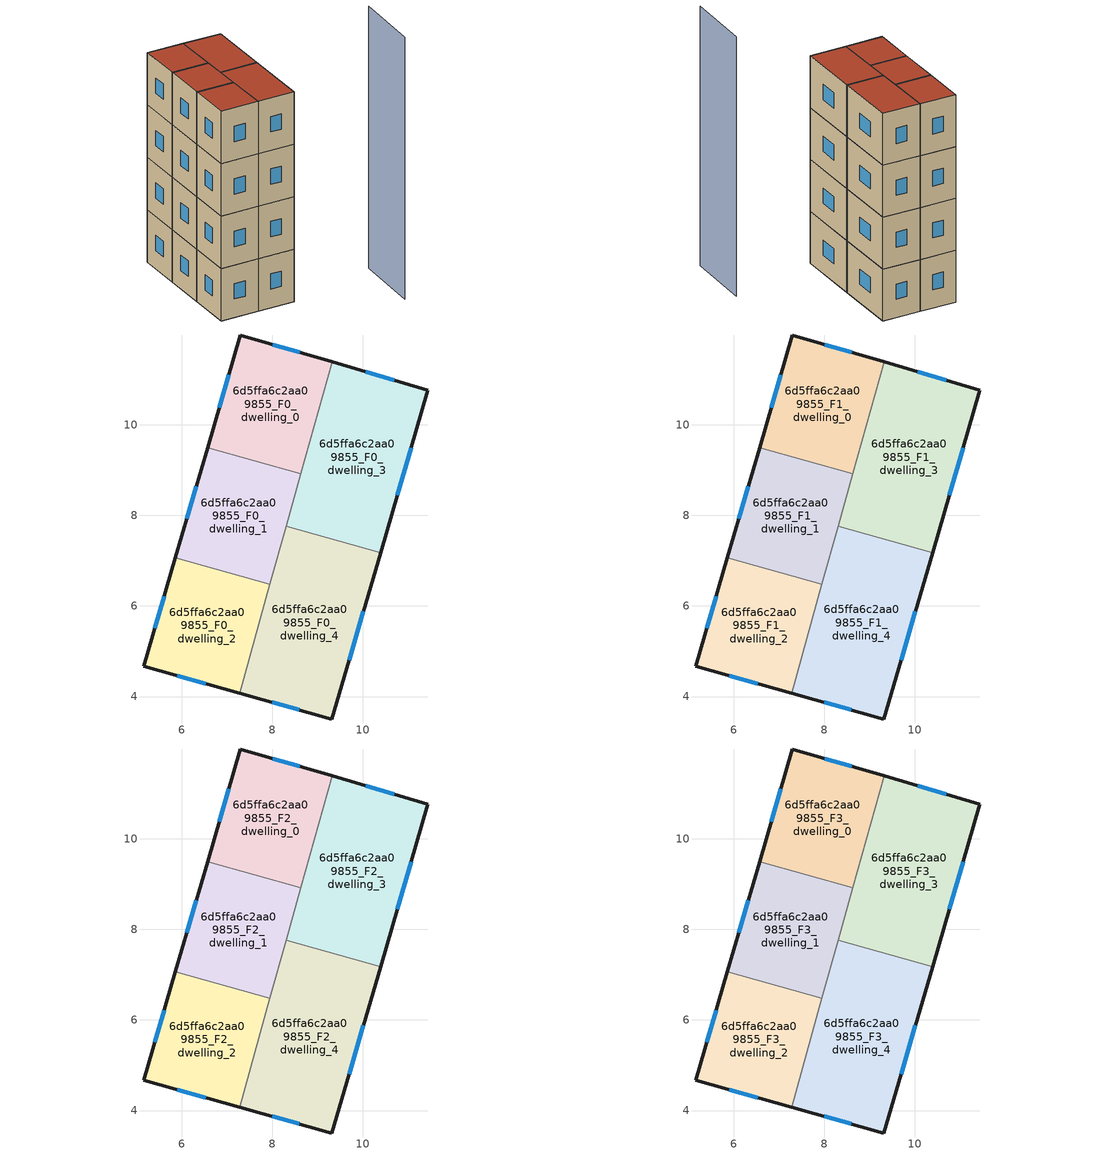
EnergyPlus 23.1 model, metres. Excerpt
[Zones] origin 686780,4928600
6d5ffa6c2aa09855_F0_dwelling_0
 floor ground (EU_floor_Construction): 8.63,8.92 9.32,11.39 7.3,11.98 6.57,9.5 z0
 wall outside (EU_wall_Construction): 6.57,9.5 7.3,11.98 9.32,11.39 z0:3
 wall to 6d5ffa6c2aa09855_F0_dwelling_1 (EU_wall_Construction): 8.63,8.92 6.57,9.5 z0:3
 wall to 6d5ffa6c2aa09855_F0_dwelling_3 (EU_wall_Construction): 9.32,11.39 8.63,8.92 z0:3
 window (EU_Window_Construction): 6.83,10.38 7.04,11.11 / 8.01,11.77 8.61,11.6 z1.06:1.94
6d5ffa6c2aa09855_F0_dwelling_1
 floor ground (EU_floor_Construction): 7.95,6.48 8.63,8.92 6.57,9.5 5.86,7.07 z0
 wall outside (EU_wall_Construction): 5.86,7.07 6.57,9.5 z0:3
 wall to 6d5ffa6c2aa09855_F0_dwelling_2 (EU_wall_Construction): 7.95,6.48 5.86,7.07 z0:3
 wall to 6d5ffa6c2aa09855_F0_dwelling_4 (EU_wall_Construction): 8.31,7.76 7.95,6.48 z0:3
 wall to 6d5ffa6c2aa09855_F0_dwelling_3 (EU_wall_Construction): 8.63,8.92 8.31,7.76 z0:3
 window (EU_Window_Construction): 6.11,7.92 6.32,8.64 z1.06:1.94
6d5ffa6c2aa09855_F0_dwelling_2
 floor ground (EU_floor_Construction): 7.28,4.07 7.95,6.48 5.86,7.07 5.16,4.66 z0
 wall outside (EU_wall_Construction): 7.28,4.07 5.16,4.66 5.86,7.07 z0:3
 wall to 6d5ffa6c2aa09855_F0_dwelling_4 (EU_wall_Construction): 7.95,6.48 7.28,4.07 z0:3
 window (EU_Window_Construction): 6.53,4.28 5.91,4.46 / 5.41,5.51 5.61,6.22 z1.06:1.94
6d5ffa6c2aa09855_F0_dwelling_3
 floor ground (EU_floor_Construction): 10.39,7.18 11.44,10.76 9.32,11.39 8.31,7.76 z0
 wall outside (EU_wall_Construction): 9.32,11.39 11.44,10.76 10.39,7.18 z0:3
 wall to 6d5ffa6c2aa09855_F0_dwelling_4 (EU_wall_Construction): 10.39,7.18 8.31,7.76 z0:3
 window (EU_Window_Construction): 10.07,11.17 10.69,10.98 / 11.07,9.5 10.76,8.45 z1.06:1.94
6d5ffa6c2aa09855_F0_dwelling_4
 floor ground (EU_floor_Construction): 9.32,3.5 10.39,7.18 8.31,7.76 7.28,4.07 z0
 wall outside (EU_wall_Construction): 10.39,7.18 9.32,3.5 7.28,4.07 z0:3
 window (EU_Window_Construction): 10.01,5.88 9.7,4.8 / 8.6,3.7 8,3.87 z1.06:1.94
6d5ffa6c2aa09855_F1_dwelling_0
 floor to 6d5ffa6c2aa09855_F0_dwelling_0 (EU_floor_Construction): 8.63,8.92 9.32,11.39 7.3,11.98 6.57,9.5 z3
 wall outside (EU_wall_Construction): 6.57,9.5 7.3,11.98 9.32,11.39 z3:6
 wall to 6d5ffa6c2aa09855_F1_dwelling_1 (EU_wall_Construction): 8.63,8.92 6.57,9.5 z3:6
 wall to 6d5ffa6c2aa09855_F1_dwelling_3 (EU_wall_Construction): 9.32,11.39 8.63,8.92 z3:6
 window (EU_Window_Construction): 6.83,10.38 7.04,11.11 / 8.01,11.77 8.61,11.6 z4.06:4.94
6d5ffa6c2aa09855_F1_dwelling_1
 floor to 6d5ffa6c2aa09855_F0_dwelling_1 (EU_floor_Construction): 7.95,6.48 8.63,8.92 6.57,9.5 5.86,7.07 z3
 wall outside (EU_wall_Construction): 5.86,7.07 6.57,9.5 z3:6
 wall to 6d5ffa6c2aa09855_F1_dwelling_2 (EU_wall_Construction): 7.95,6.48 5.86,7.07 z3:6
 wall to 6d5ffa6c2aa09855_F1_dwelling_4 (EU_wall_Construction): 8.31,7.76 7.95,6.48 z3:6
 wall to 6d5ffa6c2aa09855_F1_dwelling_3 (EU_wall_Construction): 8.63,8.92 8.31,7.76 z3:6
 window (EU_Window_Construction): 6.11,7.92 6.32,8.64 z4.06:4.94
6d5ffa6c2aa09855_F1_dwelling_2
 floor to 6d5ffa6c2aa09855_F0_dwelling_2 (EU_floor_Construction): 7.28,4.07 7.95,6.48 5.86,7.07 5.16,4.66 z3
 wall outside (EU_wall_Construction): 7.28,4.07 5.16,4.66 5.86,7.07 z3:6
 wall to 6d5ffa6c2aa09855_F1_dwelling_4 (EU_wall_Construction): 7.95,6.48 7.28,4.07 z3:6
 window (EU_Window_Construction): 6.53,4.28 5.91,4.46 / 5.41,5.51 5.61,6.22 z4.06:4.94
6d5ffa6c2aa09855_F1_dwelling_3
 floor to 6d5ffa6c2aa09855_F0_dwelling_3 (EU_floor_Construction): 10.39,7.18 11.44,10.76 9.32,11.39 8.31,7.76 z3
 wall outside (EU_wall_Construction): 9.32,11.39 11.44,10.76 10.39,7.18 z3:6
 wall to 6d5ffa6c2aa09855_F1_dwelling_4 (EU_wall_Construction): 10.39,7.18 8.31,7.76 z3:6
 window (EU_Window_Construction): 10.07,11.17 10.69,10.98 / 11.07,9.5 10.76,8.45 z4.06:4.94
6d5ffa6c2aa09855_F1_dwelling_4
 floor to 6d5ffa6c2aa09855_F0_dwelling_4 (EU_floor_Construction): 9.32,3.5 10.39,7.18 8.31,7.76 7.28,4.07 z3
 wall outside (EU_wall_Construction): 10.39,7.18 9.32,3.5 7.28,4.07 z3:6
 window (EU_Window_Construction): 10.01,5.88 9.7,4.8 / 8.6,3.7 8,3.87 z4.06:4.94
6d5ffa6c2aa09855_F2_dwelling_0
 floor to 6d5ffa6c2aa09855_F1_dwelling_0 (EU_floor_Construction): 8.63,8.92 9.32,11.39 7.3,11.98 6.57,9.5 z6
 wall outside (EU_wall_Construction): 6.57,9.5 7.3,11.98 9.32,11.39 z6:9
 wall to 6d5ffa6c2aa09855_F2_dwelling_1 (EU_wall_Construction): 8.63,8.92 6.57,9.5 z6:9
 wall to 6d5ffa6c2aa09855_F2_dwelling_3 (EU_wall_Construction): 9.32,11.39 8.63,8.92 z6:9
 window (EU_Window_Construction): 6.83,10.38 7.04,11.11 / 8.01,11.77 8.61,11.6 z7.06:7.94
6d5ffa6c2aa09855_F2_dwelling_1
 floor to 6d5ffa6c2aa09855_F1_dwelling_1 (EU_floor_Construction): 7.95,6.48 8.63,8.92 6.57,9.5 5.86,7.07 z6
 wall outside (EU_wall_Construction): 5.86,7.07 6.57,9.5 z6:9
 wall to 6d5ffa6c2aa09855_F2_dwelling_2 (EU_wall_Construction): 7.95,6.48 5.86,7.07 z6:9
 wall to 6d5ffa6c2aa09855_F2_dwelling_4 (EU_wall_Construction): 8.31,7.76 7.95,6.48 z6:9
 wall to 6d5ffa6c2aa09855_F2_dwelling_3 (EU_wall_Construction): 8.63,8.92 8.31,7.76 z6:9
 window (EU_Window_Construction): 6.11,7.92 6.32,8.64 z7.06:7.94
6d5ffa6c2aa09855_F2_dwelling_2
 floor to 6d5ffa6c2aa09855_F1_dwelling_2 (EU_floor_Construction): 7.28,4.07 7.95,6.48 5.86,7.07 5.16,4.66 z6
 wall outside (EU_wall_Construction): 7.28,4.07 5.16,4.66 5.86,7.07 z6:9
 wall to 6d5ffa6c2aa09855_F2_dwelling_4 (EU_wall_Construction): 7.95,6.48 7.28,4.07 z6:9
 window (EU_Window_Construction): 6.53,4.28 5.91,4.46 / 5.41,5.51 5.61,6.22 z7.06:7.94
6d5ffa6c2aa09855_F2_dwelling_3
 floor to 6d5ffa6c2aa09855_F1_dwelling_3 (EU_floor_Construction): 10.39,7.18 11.44,10.76 9.32,11.39 8.31,7.76 z6
 wall outside (EU_wall_Construction): 9.32,11.39 11.44,10.76 10.39,7.18 z6:9
 wall to 6d5ffa6c2aa09855_F2_dwelling_4 (EU_wall_Construction): 10.39,7.18 8.31,7.76 z6:9
 window (EU_Window_Construction): 10.07,11.17 10.69,10.98 / 11.07,9.5 10.76,8.45 z7.06:7.94
6d5ffa6c2aa09855_F2_dwelling_4
 floor to 6d5ffa6c2aa09855_F1_dwelling_4 (EU_floor_Construction): 9.32,3.5 10.39,7.18 8.31,7.76 7.28,4.07 z6
 wall outside (EU_wall_Construction): 10.39,7.18 9.32,3.5 7.28,4.07 z6:9
 window (EU_Window_Construction): 10.01,5.88 9.7,4.8 / 8.6,3.7 8,3.87 z7.06:7.94
6d5ffa6c2aa09855_F3_dwelling_0
 floor to 6d5ffa6c2aa09855_F2_dwelling_0 (EU_floor_Construction): 8.63,8.92 9.32,11.39 7.3,11.98 6.57,9.5 z9
 wall outside (EU_wall_Construction): 6.57,9.5 7.3,11.98 9.32,11.39 z9:12
 wall to 6d5ffa6c2aa09855_F3_dwelling_1 (EU_wall_Construction): 8.63,8.92 6.57,9.5 z9:12
 wall to 6d5ffa6c2aa09855_F3_dwelling_3 (EU_wall_Construction): 9.32,11.39 8.63,8.92 z9:12
 window (EU_Window_Construction): 6.83,10.38 7.04,11.11 / 8.01,11.77 8.61,11.6 z10.06:10.94
 roof outside (EU_roof_Construction): 9.32,11.39 8.63,8.92 6.57,9.5 7.3,11.98 z12
6d5ffa6c2aa09855_F3_dwelling_1
 floor to 6d5ffa6c2aa09855_F2_dwelling_1 (EU_floor_Construction): 7.95,6.48 8.63,8.92 6.57,9.5 5.86,7.07 z9
 wall outside (EU_wall_Construction): 5.86,7.07 6.57,9.5 z9:12
 wall to 6d5ffa6c2aa09855_F3_dwelling_2 (EU_wall_Construction): 7.95,6.48 5.86,7.07 z9:12
 wall to 6d5ffa6c2aa09855_F3_dwelling_4 (EU_wall_Construction): 8.31,7.76 7.95,6.48 z9:12
 wall to 6d5ffa6c2aa09855_F3_dwelling_3 (EU_wall_Construction): 8.63,8.92 8.31,7.76 z9:12
 window (EU_Window_Construction): 6.11,7.92 6.32,8.64 z10.06:10.94
 roof outside (EU_roof_Construction): 8.63,8.92 7.95,6.48 5.86,7.07 6.57,9.5 z12
6d5ffa6c2aa09855_F3_dwelling_2
 floor to 6d5ffa6c2aa09855_F2_dwelling_2 (EU_floor_Construction): 7.28,4.07 7.95,6.48 5.86,7.07 5.16,4.66 z9
 wall outside (EU_wall_Construction): 7.28,4.07 5.16,4.66 5.86,7.07 z9:12
 wall to 6d5ffa6c2aa09855_F3_dwelling_4 (EU_wall_Construction): 7.95,6.48 7.28,4.07 z9:12
 window (EU_Window_Construction): 6.53,4.28 5.91,4.46 / 5.41,5.51 5.61,6.22 z10.06:10.94
 roof outside (EU_roof_Construction): 7.95,6.48 7.28,4.07 5.16,4.66 5.86,7.07 z12
6d5ffa6c2aa09855_F3_dwelling_3
 floor to 6d5ffa6c2aa09855_F2_dwelling_3 (EU_floor_Construction): 10.39,7.18 11.44,10.76 9.32,11.39 8.31,7.76 z9
 wall outside (EU_wall_Construction): 9.32,11.39 11.44,10.76 10.39,7.18 z9:12
 wall to 6d5ffa6c2aa09855_F3_dwelling_4 (EU_wall_Construction): 10.39,7.18 8.31,7.76 z9:12
 window (EU_Window_Construction): 10.07,11.17 10.69,10.98 / 11.07,9.5 10.76,8.45 z10.06:10.94
 roof outside (EU_roof_Construction): 11.44,10.76 10.39,7.18 8.31,7.76 9.32,11.39 z12
6d5ffa6c2aa09855_F3_dwelling_4
 floor to 6d5ffa6c2aa09855_F2_dwelling_4 (EU_floor_Construction): 9.32,3.5 10.39,7.18 8.31,7.76 7.28,4.07 z9
 wall outside (EU_wall_Construction): 10.39,7.18 9.32,3.5 7.28,4.07 z9:12
 window (EU_Window_Construction): 10.01,5.88 9.7,4.8 / 8.6,3.7 8,3.87 z10.06:10.94
 roof outside (EU_roof_Construction): 10.39,7.18 9.32,3.5 7.28,4.07 8.31,7.76 z12
shading: 13.44,-0.39 14.68,3.38 z0:15
[Building]
EU S2 Campaign: North Axis=0; Terrain=City; Solar Distribution=FullExterior
[Site:Location]
Bologna: Latitude=44.5; Longitude=11.25; Time Zone=1; Elevation=37
[SizingPeriod:WeatherFileDays]
AnnualSizingPeriod: Begin Month=1; Begin Day of Month=1; End Month=12; End Day of Month=31; Day of Week for Start Day=Monday; Use Weather File Daylight Saving Period=No; Use Weather File Rain and Snow Indicators=No
[MATERIAL]
EU_InternalMass_Material: Roughness=MediumRough; Thickness=0.1; Conductivity=1; Density=1800; Specific Heat=900; Thermal Absorptance=0.9; Solar Absorptance=0.7; Visible Absorptance=0.7
[MATERIAL:NOMASS] Roughness=MediumRough; Thermal Absorptance=0.9; Solar Absorptance=0.7; Visible Absorptance=0.7
Name | Thermal Resistance
EU_wall_NoMass | 0.781309
EU_roof_NoMass | 0.418499
EU_floor_NoMass | 0.563442
[WINDOWMATERIAL:SIMPLEGLAZINGSYSTEM]
EU_Window_SimpleGlazing: UFactor=4.32879; Solar Heat Gain Coefficient=0.85; Visible Transmittance=0.85
[CONSTRUCTION]
EU_wall_Construction: EU_wall_NoMass
EU_roof_Construction: EU_roof_NoMass
EU_floor_Construction: EU_floor_NoMass
EU_InternalMass_Construction: EU_InternalMass_Material
EU_Window_Construction: EU_Window_SimpleGlazing
[ZONE] Type=1; Multiplier=1; Ceiling Height=autocalculate; Floor Area=autocalculate; Part of Total Floor Area=Yes
Name | Volume
6d5ffa6c2aa09855_F0_dwelling_0 | 16.3931
6d5ffa6c2aa09855_F1_dwelling_0; 6d5ffa6c2aa09855_F2_dwelling_0; 6d5ffa6c2aa09855_F3_dwelling_0 | 16.3923
6d5ffa6c2aa09855_F0_dwelling_1 | 16.3916
6d5ffa6c2aa09855_F1_dwelling_1; 6d5ffa6c2aa09855_F2_dwelling_1; 6d5ffa6c2aa09855_F3_dwelling_1 | 16.3909
6d5ffa6c2aa09855_F0_dwelling_2; 6d5ffa6c2aa09855_F1_dwelling_2; 6d5ffa6c2aa09855_F2_dwelling_2; 6d5ffa6c2aa09855_F3_dwelling_2 | 16.396
6d5ffa6c2aa09855_F0_dwelling_3 | 24.5801
6d5ffa6c2aa09855_F1_dwelling_3; 6d5ffa6c2aa09855_F2_dwelling_3; 6d5ffa6c2aa09855_F3_dwelling_3 | 24.5815
6d5ffa6c2aa09855_F0_dwelling_4 | 24.5859
6d5ffa6c2aa09855_F1_dwelling_4; 6d5ffa6c2aa09855_F2_dwelling_4; 6d5ffa6c2aa09855_F3_dwelling_4 | 24.5852
[INTERNALMASS] Construction=EU_InternalMass_Construction
Name | Zone or ZoneList | Surface Area
6d5ffa6c2aa09855_F0_dwelling_0_EU_InternalMass | 6d5ffa6c2aa09855_F0_dwelling_0 | 5.4644
6d5ffa6c2aa09855_F0_dwelling_1_EU_InternalMass | 6d5ffa6c2aa09855_F0_dwelling_1 | 5.46462
6d5ffa6c2aa09855_F0_dwelling_2_EU_InternalMass | 6d5ffa6c2aa09855_F0_dwelling_2 | 5.46509
6d5ffa6c2aa09855_F0_dwelling_3_EU_InternalMass | 6d5ffa6c2aa09855_F0_dwelling_3 | 8.19363
6d5ffa6c2aa09855_F0_dwelling_4_EU_InternalMass | 6d5ffa6c2aa09855_F0_dwelling_4 | 8.19506
6d5ffa6c2aa09855_F1_dwelling_0_EU_InternalMass | 6d5ffa6c2aa09855_F1_dwelling_0 | 5.4644
6d5ffa6c2aa09855_F1_dwelling_1_EU_InternalMass | 6d5ffa6c2aa09855_F1_dwelling_1 | 5.46462
6d5ffa6c2aa09855_F1_dwelling_2_EU_InternalMass | 6d5ffa6c2aa09855_F1_dwelling_2 | 5.46509
6d5ffa6c2aa09855_F1_dwelling_3_EU_InternalMass | 6d5ffa6c2aa09855_F1_dwelling_3 | 8.19363
6d5ffa6c2aa09855_F1_dwelling_4_EU_InternalMass | 6d5ffa6c2aa09855_F1_dwelling_4 | 8.19506
6d5ffa6c2aa09855_F2_dwelling_0_EU_InternalMass | 6d5ffa6c2aa09855_F2_dwelling_0 | 5.4644
6d5ffa6c2aa09855_F2_dwelling_1_EU_InternalMass | 6d5ffa6c2aa09855_F2_dwelling_1 | 5.46462
6d5ffa6c2aa09855_F2_dwelling_2_EU_InternalMass | 6d5ffa6c2aa09855_F2_dwelling_2 | 5.46509
6d5ffa6c2aa09855_F2_dwelling_3_EU_InternalMass | 6d5ffa6c2aa09855_F2_dwelling_3 | 8.19363
6d5ffa6c2aa09855_F2_dwelling_4_EU_InternalMass | 6d5ffa6c2aa09855_F2_dwelling_4 | 8.19506
6d5ffa6c2aa09855_F3_dwelling_0_EU_InternalMass | 6d5ffa6c2aa09855_F3_dwelling_0 | 5.4644
6d5ffa6c2aa09855_F3_dwelling_1_EU_InternalMass | 6d5ffa6c2aa09855_F3_dwelling_1 | 5.46462
6d5ffa6c2aa09855_F3_dwelling_2_EU_InternalMass | 6d5ffa6c2aa09855_F3_dwelling_2 | 5.46509
6d5ffa6c2aa09855_F3_dwelling_3_EU_InternalMass | 6d5ffa6c2aa09855_F3_dwelling_3 | 8.19363
6d5ffa6c2aa09855_F3_dwelling_4_EU_InternalMass | 6d5ffa6c2aa09855_F3_dwelling_4 | 8.19506
[OTHEREQUIPMENT] Fuel Type=Electricity; Design Level Calculation Method=Watts/Area; Power per Zone Floor Area=1; Fraction Latent=0; Fraction Radiant=0; Fraction Lost=0; Carbon Dioxide Generation Rate=0; EndUse Subcategory=EU_Step8_InternalGains
Name | Zone or ZoneList or Space or SpaceList | Schedule
EU_Step8_InternalGain_6d5ffa6c2aa09855_F0_dwelling_0_f000 | 6d5ffa6c2aa09855_F0_dwelling_0 | EU_Step8_GainSchedule_6d5ffa6c2aa09855_F0_dwelling_0_f000
EU_Step8_InternalGain_6d5ffa6c2aa09855_F0_dwelling_1_f000 | 6d5ffa6c2aa09855_F0_dwelling_1 | EU_Step8_GainSchedule_6d5ffa6c2aa09855_F0_dwelling_1_f000
EU_Step8_InternalGain_6d5ffa6c2aa09855_F0_dwelling_2_f000 | 6d5ffa6c2aa09855_F0_dwelling_2 | EU_Step8_GainSchedule_6d5ffa6c2aa09855_F0_dwelling_2_f000
EU_Step8_InternalGain_6d5ffa6c2aa09855_F0_dwelling_3_f000 | 6d5ffa6c2aa09855_F0_dwelling_3 | EU_Step8_GainSchedule_6d5ffa6c2aa09855_F0_dwelling_3_f000
EU_Step8_InternalGain_6d5ffa6c2aa09855_F0_dwelling_4_f000 | 6d5ffa6c2aa09855_F0_dwelling_4 | EU_Step8_GainSchedule_6d5ffa6c2aa09855_F0_dwelling_4_f000
EU_Step8_InternalGain_6d5ffa6c2aa09855_F1_dwelling_0_f000 | 6d5ffa6c2aa09855_F1_dwelling_0 | EU_Step8_GainSchedule_6d5ffa6c2aa09855_F1_dwelling_0_f000
EU_Step8_InternalGain_6d5ffa6c2aa09855_F1_dwelling_1_f000 | 6d5ffa6c2aa09855_F1_dwelling_1 | EU_Step8_GainSchedule_6d5ffa6c2aa09855_F1_dwelling_1_f000
EU_Step8_InternalGain_6d5ffa6c2aa09855_F1_dwelling_2_f000 | 6d5ffa6c2aa09855_F1_dwelling_2 | EU_Step8_GainSchedule_6d5ffa6c2aa09855_F1_dwelling_2_f000
EU_Step8_InternalGain_6d5ffa6c2aa09855_F1_dwelling_3_f000 | 6d5ffa6c2aa09855_F1_dwelling_3 | EU_Step8_GainSchedule_6d5ffa6c2aa09855_F1_dwelling_3_f000
EU_Step8_InternalGain_6d5ffa6c2aa09855_F1_dwelling_4_f000 | 6d5ffa6c2aa09855_F1_dwelling_4 | EU_Step8_GainSchedule_6d5ffa6c2aa09855_F1_dwelling_4_f000
EU_Step8_InternalGain_6d5ffa6c2aa09855_F2_dwelling_0_f000 | 6d5ffa6c2aa09855_F2_dwelling_0 | EU_Step8_GainSchedule_6d5ffa6c2aa09855_F2_dwelling_0_f000
EU_Step8_InternalGain_6d5ffa6c2aa09855_F2_dwelling_1_f000 | 6d5ffa6c2aa09855_F2_dwelling_1 | EU_Step8_GainSchedule_6d5ffa6c2aa09855_F2_dwelling_1_f000
EU_Step8_InternalGain_6d5ffa6c2aa09855_F2_dwelling_2_f000 | 6d5ffa6c2aa09855_F2_dwelling_2 | EU_Step8_GainSchedule_6d5ffa6c2aa09855_F2_dwelling_2_f000
EU_Step8_InternalGain_6d5ffa6c2aa09855_F2_dwelling_3_f000 | 6d5ffa6c2aa09855_F2_dwelling_3 | EU_Step8_GainSchedule_6d5ffa6c2aa09855_F2_dwelling_3_f000
EU_Step8_InternalGain_6d5ffa6c2aa09855_F2_dwelling_4_f000 | 6d5ffa6c2aa09855_F2_dwelling_4 | EU_Step8_GainSchedule_6d5ffa6c2aa09855_F2_dwelling_4_f000
EU_Step8_InternalGain_6d5ffa6c2aa09855_F3_dwelling_0_f000 | 6d5ffa6c2aa09855_F3_dwelling_0 | EU_Step8_GainSchedule_6d5ffa6c2aa09855_F3_dwelling_0_f000
EU_Step8_InternalGain_6d5ffa6c2aa09855_F3_dwelling_1_f000 | 6d5ffa6c2aa09855_F3_dwelling_1 | EU_Step8_GainSchedule_6d5ffa6c2aa09855_F3_dwelling_1_f000
EU_Step8_InternalGain_6d5ffa6c2aa09855_F3_dwelling_2_f000 | 6d5ffa6c2aa09855_F3_dwelling_2 | EU_Step8_GainSchedule_6d5ffa6c2aa09855_F3_dwelling_2_f000
EU_Step8_InternalGain_6d5ffa6c2aa09855_F3_dwelling_3_f000 | 6d5ffa6c2aa09855_F3_dwelling_3 | EU_Step8_GainSchedule_6d5ffa6c2aa09855_F3_dwelling_3_f000
EU_Step8_InternalGain_6d5ffa6c2aa09855_F3_dwelling_4_f000 | 6d5ffa6c2aa09855_F3_dwelling_4 | EU_Step8_GainSchedule_6d5ffa6c2aa09855_F3_dwelling_4_f000
[ZONEVENTILATION:DESIGNFLOWRATE] Schedule=EU_AlwaysOn; Design Flow Rate Calculation Method=AirChanges/Hour; Air Changes per Hour=0.692607; Ventilation Type=Natural; Fan Pressure Rise=0; Fan Total Efficiency=1; Constant Term Coefficient=1; Temperature Term Coefficient=0; Velocity Term Coefficient=0; Velocity Squared Term Coefficient=0; Minimum Indoor Temperature=-100; Maximum Indoor Temperature=100; Delta Temperature=-100; Minimum Outdoor Temperature=-100; Maximum Outdoor Temperature=100; Maximum Wind Speed=40
Name | Zone or ZoneList or Space or SpaceList
EU_ConstantAir_6d5ffa6c2aa09855_F0_dwelling_0 | 6d5ffa6c2aa09855_F0_dwelling_0
EU_ConstantAir_6d5ffa6c2aa09855_F0_dwelling_1 | 6d5ffa6c2aa09855_F0_dwelling_1
EU_ConstantAir_6d5ffa6c2aa09855_F0_dwelling_2 | 6d5ffa6c2aa09855_F0_dwelling_2
EU_ConstantAir_6d5ffa6c2aa09855_F0_dwelling_3 | 6d5ffa6c2aa09855_F0_dwelling_3
EU_ConstantAir_6d5ffa6c2aa09855_F0_dwelling_4 | 6d5ffa6c2aa09855_F0_dwelling_4
EU_ConstantAir_6d5ffa6c2aa09855_F1_dwelling_0 | 6d5ffa6c2aa09855_F1_dwelling_0
EU_ConstantAir_6d5ffa6c2aa09855_F1_dwelling_1 | 6d5ffa6c2aa09855_F1_dwelling_1
EU_ConstantAir_6d5ffa6c2aa09855_F1_dwelling_2 | 6d5ffa6c2aa09855_F1_dwelling_2
EU_ConstantAir_6d5ffa6c2aa09855_F1_dwelling_3 | 6d5ffa6c2aa09855_F1_dwelling_3
EU_ConstantAir_6d5ffa6c2aa09855_F1_dwelling_4 | 6d5ffa6c2aa09855_F1_dwelling_4
EU_ConstantAir_6d5ffa6c2aa09855_F2_dwelling_0 | 6d5ffa6c2aa09855_F2_dwelling_0
EU_ConstantAir_6d5ffa6c2aa09855_F2_dwelling_1 | 6d5ffa6c2aa09855_F2_dwelling_1
EU_ConstantAir_6d5ffa6c2aa09855_F2_dwelling_2 | 6d5ffa6c2aa09855_F2_dwelling_2
EU_ConstantAir_6d5ffa6c2aa09855_F2_dwelling_3 | 6d5ffa6c2aa09855_F2_dwelling_3
EU_ConstantAir_6d5ffa6c2aa09855_F2_dwelling_4 | 6d5ffa6c2aa09855_F2_dwelling_4
EU_ConstantAir_6d5ffa6c2aa09855_F3_dwelling_0 | 6d5ffa6c2aa09855_F3_dwelling_0
EU_ConstantAir_6d5ffa6c2aa09855_F3_dwelling_1 | 6d5ffa6c2aa09855_F3_dwelling_1
EU_ConstantAir_6d5ffa6c2aa09855_F3_dwelling_2 | 6d5ffa6c2aa09855_F3_dwelling_2
EU_ConstantAir_6d5ffa6c2aa09855_F3_dwelling_3 | 6d5ffa6c2aa09855_F3_dwelling_3
EU_ConstantAir_6d5ffa6c2aa09855_F3_dwelling_4 | 6d5ffa6c2aa09855_F3_dwelling_4
[HVACTEMPLATE:THERMOSTAT] Constant Heating Setpoint=20; Constant Cooling Setpoint=50
EU_HeatOnly_6d5ffa6c2aa09855_F0_dwelling_0; EU_HeatOnly_6d5ffa6c2aa09855_F0_dwelling_1; EU_HeatOnly_6d5ffa6c2aa09855_F0_dwelling_2; EU_HeatOnly_6d5ffa6c2aa09855_F0_dwelling_3; EU_HeatOnly_6d5ffa6c2aa09855_F0_dwelling_4; EU_HeatOnly_6d5ffa6c2aa09855_F1_dwelling_0; EU_HeatOnly_6d5ffa6c2aa09855_F1_dwelling_1; EU_HeatOnly_6d5ffa6c2aa09855_F1_dwelling_2; EU_HeatOnly_6d5ffa6c2aa09855_F1_dwelling_3; EU_HeatOnly_6d5ffa6c2aa09855_F1_dwelling_4; EU_HeatOnly_6d5ffa6c2aa09855_F2_dwelling_0; EU_HeatOnly_6d5ffa6c2aa09855_F2_dwelling_1; EU_HeatOnly_6d5ffa6c2aa09855_F2_dwelling_2; EU_HeatOnly_6d5ffa6c2aa09855_F2_dwelling_3; EU_HeatOnly_6d5ffa6c2aa09855_F2_dwelling_4; EU_HeatOnly_6d5ffa6c2aa09855_F3_dwelling_0; EU_HeatOnly_6d5ffa6c2aa09855_F3_dwelling_1; EU_HeatOnly_6d5ffa6c2aa09855_F3_dwelling_2; EU_HeatOnly_6d5ffa6c2aa09855_F3_dwelling_3; EU_HeatOnly_6d5ffa6c2aa09855_F3_dwelling_4
[HVACTEMPLATE:ZONE:IDEALLOADSAIRSYSTEM] System Availability Schedule=EU_AlwaysOn; Maximum Heating Supply Air Temperature=50; Minimum Cooling Supply Air Temperature=13; Maximum Heating Supply Air Humidity Ratio=0.0156; Minimum Cooling Supply Air Humidity Ratio=0.0077; Heating Limit=NoLimit; Cooling Limit=NoLimit; Heating Availability Schedule=EU_AlwaysOn; Cooling Availability Schedule=EU_CoolingOff; Dehumidification Control Type=ConstantSensibleHeatRatio; Cooling Sensible Heat Ratio=0.7; Dehumidification Setpoint=60; Humidification Control Type=None; Humidification Setpoint=30; Outdoor Air Method=None; Outdoor Air Flow Rate per Person=0.00944; Outdoor Air Flow Rate per Zone Floor Area=0; Outdoor Air Flow Rate per Zone=0; Demand Controlled Ventilation Type=None; Outdoor Air Economizer Type=NoEconomizer; Heat Recovery Type=None; Sensible Heat Recovery Effectiveness=0.7; Latent Heat Recovery Effectiveness=0.65
Name | Template Thermostat
6d5ffa6c2aa09855_F0_dwelling_0 | EU_HeatOnly_6d5ffa6c2aa09855_F0_dwelling_0
6d5ffa6c2aa09855_F0_dwelling_1 | EU_HeatOnly_6d5ffa6c2aa09855_F0_dwelling_1
6d5ffa6c2aa09855_F0_dwelling_2 | EU_HeatOnly_6d5ffa6c2aa09855_F0_dwelling_2
6d5ffa6c2aa09855_F0_dwelling_3 | EU_HeatOnly_6d5ffa6c2aa09855_F0_dwelling_3
6d5ffa6c2aa09855_F0_dwelling_4 | EU_HeatOnly_6d5ffa6c2aa09855_F0_dwelling_4
6d5ffa6c2aa09855_F1_dwelling_0 | EU_HeatOnly_6d5ffa6c2aa09855_F1_dwelling_0
6d5ffa6c2aa09855_F1_dwelling_1 | EU_HeatOnly_6d5ffa6c2aa09855_F1_dwelling_1
6d5ffa6c2aa09855_F1_dwelling_2 | EU_HeatOnly_6d5ffa6c2aa09855_F1_dwelling_2
6d5ffa6c2aa09855_F1_dwelling_3 | EU_HeatOnly_6d5ffa6c2aa09855_F1_dwelling_3
6d5ffa6c2aa09855_F1_dwelling_4 | EU_HeatOnly_6d5ffa6c2aa09855_F1_dwelling_4
6d5ffa6c2aa09855_F2_dwelling_0 | EU_HeatOnly_6d5ffa6c2aa09855_F2_dwelling_0
6d5ffa6c2aa09855_F2_dwelling_1 | EU_HeatOnly_6d5ffa6c2aa09855_F2_dwelling_1
6d5ffa6c2aa09855_F2_dwelling_2 | EU_HeatOnly_6d5ffa6c2aa09855_F2_dwelling_2
6d5ffa6c2aa09855_F2_dwelling_3 | EU_HeatOnly_6d5ffa6c2aa09855_F2_dwelling_3
6d5ffa6c2aa09855_F2_dwelling_4 | EU_HeatOnly_6d5ffa6c2aa09855_F2_dwelling_4
6d5ffa6c2aa09855_F3_dwelling_0 | EU_HeatOnly_6d5ffa6c2aa09855_F3_dwelling_0
6d5ffa6c2aa09855_F3_dwelling_1 | EU_HeatOnly_6d5ffa6c2aa09855_F3_dwelling_1
6d5ffa6c2aa09855_F3_dwelling_2 | EU_HeatOnly_6d5ffa6c2aa09855_F3_dwelling_2
6d5ffa6c2aa09855_F3_dwelling_3 | EU_HeatOnly_6d5ffa6c2aa09855_F3_dwelling_3
6d5ffa6c2aa09855_F3_dwelling_4 | EU_HeatOnly_6d5ffa6c2aa09855_F3_dwelling_4
[SIZING:ZONE] Zone Cooling Design Supply Air Temperature Input Method=SupplyAirTemperature; Zone Cooling Design Supply Air Temperature=13; Zone Heating Design Supply Air Temperature Input Method=SupplyAirTemperature; Zone Heating Design Supply Air Temperature=50; Zone Cooling Design Supply Air Humidity Ratio=0.008; Zone Heating Design Supply Air Humidity Ratio=0.008; Cooling Design Air Flow Method=DesignDay; Cooling Design Air Flow Rate=0; Cooling Minimum Air Flow per Zone Floor Area=0.000762; Cooling Minimum Air Flow=0; Cooling Minimum Air Flow Fraction=0.2; Heating Design Air Flow Method=DesignDay; Heating Design Air Flow Rate=0; Heating Maximum Air Flow per Zone Floor Area=0.002032; Heating Maximum Air Flow=0.141576; Heating Maximum Air Flow Fraction=0.3; Account for Dedicated Outdoor Air System=No; Dedicated Outdoor Air System Control Strategy=NeutralSupplyAir; Dedicated Outdoor Air Low Setpoint Temperature for Design=autosize; Dedicated Outdoor Air High Setpoint Temperature for Design=autosize; Zone Load Sizing Method=Sensible Load Only No Latent Load; Zone Latent Cooling Design Supply Air Humidity Ratio Input Method=HumidityRatioDifference; Zone Cooling Design Supply Air Humidity Ratio Difference=0.005; Zone Latent Heating Design Supply Air Humidity Ratio Input Method=HumidityRatioDifference; Zone Humidification Design Supply Air Humidity Ratio Difference=0.005
6d5ffa6c2aa09855_F0_dwelling_0; 6d5ffa6c2aa09855_F0_dwelling_1; 6d5ffa6c2aa09855_F0_dwelling_2; 6d5ffa6c2aa09855_F0_dwelling_3; 6d5ffa6c2aa09855_F0_dwelling_4; 6d5ffa6c2aa09855_F1_dwelling_0; 6d5ffa6c2aa09855_F1_dwelling_1; 6d5ffa6c2aa09855_F1_dwelling_2; 6d5ffa6c2aa09855_F1_dwelling_3; 6d5ffa6c2aa09855_F1_dwelling_4; 6d5ffa6c2aa09855_F2_dwelling_0; 6d5ffa6c2aa09855_F2_dwelling_1; 6d5ffa6c2aa09855_F2_dwelling_2; 6d5ffa6c2aa09855_F2_dwelling_3; 6d5ffa6c2aa09855_F2_dwelling_4; 6d5ffa6c2aa09855_F3_dwelling_0; 6d5ffa6c2aa09855_F3_dwelling_1; 6d5ffa6c2aa09855_F3_dwelling_2; 6d5ffa6c2aa09855_F3_dwelling_3; 6d5ffa6c2aa09855_F3_dwelling_4
[SCHEDULE:CONSTANT]
Name | Hourly Value
EU_AlwaysOn | 1
EU_CoolingOff | 0
[SCHEDULE:FILE] Column Number=1; Rows to Skip at Top=0; Number of Hours of Data=8760; Column Separator=Comma; Interpolate to Timestep=No; Minutes per Item=60; Adjust Schedule for Daylight Savings=Yes
Name | File
EU_Step8_GainSchedule_6d5ffa6c2aa09855_F0_dwelling_0_f000 | ../../schedules/6d5ffa6c2aa09855/6d5ffa6c2aa09855_F0_dwelling_0_f000_gain.csv
EU_Step8_GainSchedule_6d5ffa6c2aa09855_F0_dwelling_1_f000 | ../../schedules/6d5ffa6c2aa09855/6d5ffa6c2aa09855_F0_dwelling_1_f000_gain.csv
EU_Step8_GainSchedule_6d5ffa6c2aa09855_F0_dwelling_2_f000 | ../../schedules/6d5ffa6c2aa09855/6d5ffa6c2aa09855_F0_dwelling_2_f000_gain.csv
EU_Step8_GainSchedule_6d5ffa6c2aa09855_F0_dwelling_3_f000 | ../../schedules/6d5ffa6c2aa09855/6d5ffa6c2aa09855_F0_dwelling_3_f000_gain.csv
EU_Step8_GainSchedule_6d5ffa6c2aa09855_F0_dwelling_4_f000 | ../../schedules/6d5ffa6c2aa09855/6d5ffa6c2aa09855_F0_dwelling_4_f000_gain.csv
EU_Step8_GainSchedule_6d5ffa6c2aa09855_F1_dwelling_0_f000 | ../../schedules/6d5ffa6c2aa09855/6d5ffa6c2aa09855_F1_dwelling_0_f000_gain.csv
EU_Step8_GainSchedule_6d5ffa6c2aa09855_F1_dwelling_1_f000 | ../../schedules/6d5ffa6c2aa09855/6d5ffa6c2aa09855_F1_dwelling_1_f000_gain.csv
EU_Step8_GainSchedule_6d5ffa6c2aa09855_F1_dwelling_2_f000 | ../../schedules/6d5ffa6c2aa09855/6d5ffa6c2aa09855_F1_dwelling_2_f000_gain.csv
EU_Step8_GainSchedule_6d5ffa6c2aa09855_F1_dwelling_3_f000 | ../../schedules/6d5ffa6c2aa09855/6d5ffa6c2aa09855_F1_dwelling_3_f000_gain.csv
EU_Step8_GainSchedule_6d5ffa6c2aa09855_F1_dwelling_4_f000 | ../../schedules/6d5ffa6c2aa09855/6d5ffa6c2aa09855_F1_dwelling_4_f000_gain.csv
EU_Step8_GainSchedule_6d5ffa6c2aa09855_F2_dwelling_0_f000 | ../../schedules/6d5ffa6c2aa09855/6d5ffa6c2aa09855_F2_dwelling_0_f000_gain.csv
EU_Step8_GainSchedule_6d5ffa6c2aa09855_F2_dwelling_1_f000 | ../../schedules/6d5ffa6c2aa09855/6d5ffa6c2aa09855_F2_dwelling_1_f000_gain.csv
EU_Step8_GainSchedule_6d5ffa6c2aa09855_F2_dwelling_2_f000 | ../../schedules/6d5ffa6c2aa09855/6d5ffa6c2aa09855_F2_dwelling_2_f000_gain.csv
EU_Step8_GainSchedule_6d5ffa6c2aa09855_F2_dwelling_3_f000 | ../../schedules/6d5ffa6c2aa09855/6d5ffa6c2aa09855_F2_dwelling_3_f000_gain.csv
EU_Step8_GainSchedule_6d5ffa6c2aa09855_F2_dwelling_4_f000 | ../../schedules/6d5ffa6c2aa09855/6d5ffa6c2aa09855_F2_dwelling_4_f000_gain.csv
EU_Step8_GainSchedule_6d5ffa6c2aa09855_F3_dwelling_0_f000 | ../../schedules/6d5ffa6c2aa09855/6d5ffa6c2aa09855_F3_dwelling_0_f000_gain.csv
EU_Step8_GainSchedule_6d5ffa6c2aa09855_F3_dwelling_1_f000 | ../../schedules/6d5ffa6c2aa09855/6d5ffa6c2aa09855_F3_dwelling_1_f000_gain.csv
EU_Step8_GainSchedule_6d5ffa6c2aa09855_F3_dwelling_2_f000 | ../../schedules/6d5ffa6c2aa09855/6d5ffa6c2aa09855_F3_dwelling_2_f000_gain.csv
EU_Step8_GainSchedule_6d5ffa6c2aa09855_F3_dwelling_3_f000 | ../../schedules/6d5ffa6c2aa09855/6d5ffa6c2aa09855_F3_dwelling_3_f000_gain.csv
EU_Step8_GainSchedule_6d5ffa6c2aa09855_F3_dwelling_4_f000 | ../../schedules/6d5ffa6c2aa09855/6d5ffa6c2aa09855_F3_dwelling_4_f000_gain.csv
